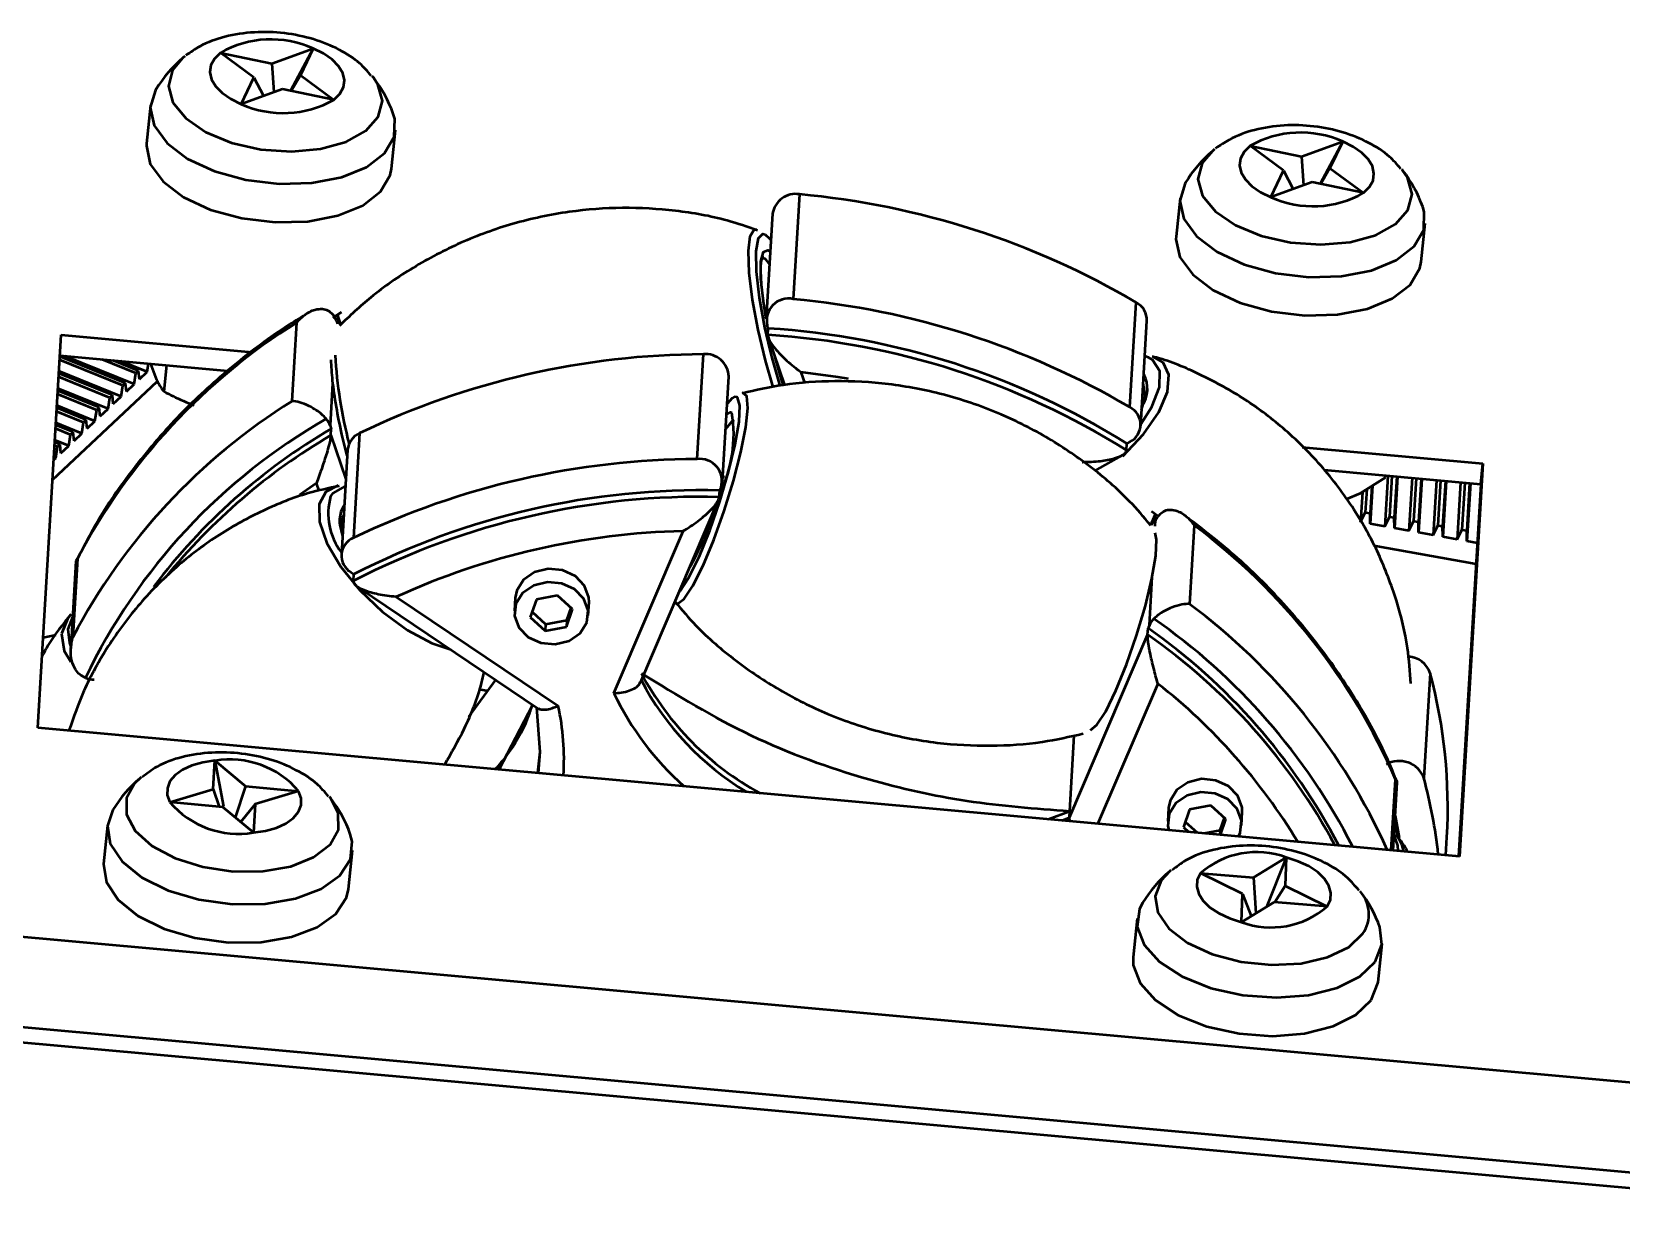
# Model space of a CAD drawing. Header units: millimetres. Extents: x 263 to 2983, y 441 to 2500.
# Drawn here: x 2121.9 to 2186.4, y 1905.6 to 1953.3 of the extents above; entities that cross this region are included whole.
import ezdxf

# ---------------------------------------------------------------- set-up
doc = ezdxf.new("R2010")
doc.units = ezdxf.units.MM
doc.header["$LTSCALE"] = 0.5
doc.layers.add('BOL', color=7, linetype='Continuous', lineweight=50)

msp = doc.modelspace()

# ---------------------------------------------------------------- linework, layer by layer
at = {"layer": 'BOL'}
for p, q in [((2128.082, 1952.315), (2127.991, 1952.241)), ((2130.886, 1951.454), (2129.521, 1952.452)), ((2129.521, 1952.452), (2131.616, 1952.02)), ((2131.616, 1952.02), (2133.288, 1952.629)), ((2133.288, 1952.629), (2132.365, 1950.91)), ((2133.288, 1952.629), (2132.769, 1951.543)), ((2131.616, 1952.02), (2131.689, 1950.85)), ((2130.368, 1950.368), (2130.886, 1951.454)), ((2132.039, 1950.978), (2130.368, 1950.368)), ((2130.886, 1951.454), (2131.276, 1950.699)), ((2134.134, 1950.546), (2132.039, 1950.978)), ((2132.769, 1951.543), (2132.402, 1950.903)), ((2132.769, 1951.543), (2134.134, 1950.546)), ((2135.735, 1951.445), (2135.686, 1951.506)), ((2126.681, 1950.326), (2126.52, 1948.766)), ((2136.468, 1947.743), (2136.628, 1949.304)), ((2169.903, 1948.53), (2169.813, 1948.456)), ((2172.707, 1947.669), (2171.343, 1948.666)), ((2171.343, 1948.666), (2173.437, 1948.234)), ((2173.437, 1948.234), (2175.109, 1948.844)), ((2175.109, 1948.844), (2174.186, 1947.125)), ((2175.109, 1948.844), (2174.59, 1947.758)), ((2173.437, 1948.234), (2173.51, 1947.064)), ((2174.59, 1947.758), (2174.223, 1947.118)), ((2174.59, 1947.758), (2175.955, 1946.76)), ((2172.189, 1946.582), (2172.707, 1947.669)), ((2173.86, 1947.192), (2172.189, 1946.582)), ((2172.707, 1947.669), (2173.098, 1946.914)), ((2175.955, 1946.76), (2173.86, 1947.192)), ((2177.556, 1947.66), (2177.508, 1947.721)), ((2153.037, 1946.702), (2152.783, 1942.444)), ((2168.502, 1946.541), (2168.342, 1944.981)), ((2151.948, 1945.92), (2151.694, 1941.662)), ((2178.289, 1943.958), (2178.45, 1945.518)), ((2151.785, 1944.42), (2151.855, 1944.365)), ((2166.467, 1938.048), (2166.721, 1942.305)), ((2132.439, 1938.298), (2132.63, 1941.491)), ((2134.443, 1941.908), (2134.092, 1941.688)), ((2134.232, 1941.563), (2134.277, 1941.433)), ((2134.293, 1941.7), (2134.277, 1941.433)), ((2134.413, 1941.411), (2134.289, 1941.775)), ((2134.397, 1941.396), (2134.293, 1941.7)), ((2151.702, 1941.8), (2151.669, 1941.793)), ((2151.777, 1941.253), (2151.732, 1941.382)), ((2166.902, 1937.298), (2167.156, 1941.556)), ((2122.1, 1925.026), (2123.052, 1940.993)), ((2123.052, 1940.993), (2130.807, 1940.291)), ((2151.761, 1940.987), (2151.777, 1941.253)), ((2151.784, 1940.856), (2152.434, 1938.953)), ((2125.666, 1939.034), (2123, 1940.117)), ((2123.002, 1940.147), (2129.828, 1939.53)), ((2126.021, 1938.985), (2123.209, 1940.129)), ((2126.091, 1939.433), (2124.717, 1939.992)), ((2148.886, 1935.943), (2149.14, 1940.201)), ((2151.93, 1940.057), (2151.846, 1940.386)), ((2152.264, 1938.915), (2151.93, 1940.057)), ((2167.218, 1940.065), (2167.07, 1940.12)), ((2125.135, 1938.534), (2122.958, 1939.419)), ((2125.49, 1938.486), (2122.964, 1939.513)), ((2125.56, 1938.934), (2122.992, 1939.978)), ((2126.198, 1939.533), (2125.17, 1939.951)), ((2126.553, 1939.485), (2125.474, 1939.924)), ((2126.021, 1938.985), (2126.091, 1939.433)), ((2126.198, 1939.533), (2126.091, 1939.433)), ((2126.235, 1939.186), (2126.198, 1939.533)), ((2126.235, 1939.186), (2126.553, 1939.485)), ((2126.553, 1939.485), (2126.605, 1939.821)), ((2126.679, 1939.815), (2126.927, 1939.157)), ((2127.333, 1939.755), (2127.223, 1938.685)), ((2152.122, 1939.845), (2152.129, 1939.846)), ((2153.097, 1939.481), (2153.256, 1939.014)), ((2122.701, 1935.098), (2126.957, 1939.101)), ((2124.603, 1938.034), (2122.917, 1938.72)), ((2124.958, 1937.986), (2122.922, 1938.814)), ((2125.028, 1938.434), (2122.95, 1939.279)), ((2125.49, 1938.486), (2125.56, 1938.934)), ((2125.666, 1939.034), (2125.56, 1938.934)), ((2125.704, 1938.687), (2125.666, 1939.034)), ((2125.704, 1938.687), (2126.021, 1938.985)), ((2134.081, 1939.03), (2133.979, 1937.306)), ((2149.913, 1935.037), (2150.167, 1939.294)), ((2124.427, 1937.486), (2122.881, 1938.115)), ((2124.497, 1937.934), (2122.908, 1938.58)), ((2124.958, 1937.986), (2125.028, 1938.434)), ((2125.135, 1938.534), (2125.028, 1938.434)), ((2125.172, 1938.187), (2125.135, 1938.534)), ((2125.172, 1938.187), (2125.49, 1938.486)), ((2150.498, 1938.463), (2150.404, 1938.468)), ((2123.896, 1936.986), (2122.839, 1937.416)), ((2123.965, 1937.434), (2122.867, 1937.881)), ((2124.072, 1937.534), (2122.875, 1938.021)), ((2123.896, 1936.986), (2123.965, 1937.434)), ((2124.072, 1937.534), (2123.965, 1937.434)), ((2124.109, 1937.187), (2124.072, 1937.534)), ((2124.109, 1937.187), (2124.427, 1937.486)), ((2124.427, 1937.486), (2124.497, 1937.934)), ((2124.603, 1938.034), (2124.497, 1937.934)), ((2124.641, 1937.687), (2124.603, 1938.034)), ((2124.641, 1937.687), (2124.958, 1937.986)), ((2150.209, 1937.834), (2150.074, 1937.738)), ((2123.434, 1936.935), (2122.825, 1937.182)), ((2123.54, 1937.035), (2122.833, 1937.322)), ((2123.364, 1936.487), (2123.434, 1936.935)), ((2123.54, 1937.035), (2123.434, 1936.935)), ((2123.578, 1936.688), (2123.54, 1937.035)), ((2123.578, 1936.688), (2123.896, 1936.986)), ((2133.979, 1937.306), (2134.023, 1937.176)), ((2134.007, 1936.91), (2134.023, 1937.176)), ((2134.007, 1936.91), (2134.618, 1935.122)), ((2135.177, 1936.999), (2134.923, 1932.741)), ((2122.903, 1936.435), (2122.783, 1936.483)), ((2123.009, 1936.535), (2122.792, 1936.623)), ((2123.364, 1936.487), (2122.797, 1936.717)), ((2122.833, 1935.987), (2122.903, 1936.435)), ((2123.009, 1936.535), (2122.903, 1936.435)), ((2123.046, 1936.188), (2123.009, 1936.535)), ((2123.046, 1936.188), (2123.364, 1936.487)), ((2134.69, 1936.322), (2134.436, 1932.064)), ((2166.319, 1936.309), (2166.335, 1936.575)), ((2166.466, 1936.649), (2166.335, 1936.575)), ((2173.461, 1936.43), (2180.805, 1935.765)), ((2122.749, 1935.908), (2122.833, 1935.987)), ((2122.833, 1935.987), (2122.756, 1936.018)), ((2165.034, 1935.469), (2166.117, 1936.074)), ((2174.355, 1935.5), (2180.719, 1934.924)), ((2180.805, 1935.765), (2179.853, 1919.799)), ((2180.719, 1934.924), (2180.805, 1935.765)), ((2133.424, 1934.964), (2132.75, 1934.497)), ((2133.529, 1934.655), (2133.424, 1934.964)), ((2149.994, 1935.213), (2149.925, 1935.235)), ((2149.994, 1935.213), (2149.925, 1935.235)), ((2175.835, 1934.558), (2176.846, 1935.201)), ((2176.287, 1934.846), (2176.221, 1933.741)), ((2176.319, 1934.866), (2176.226, 1933.309)), ((2176.936, 1935.266), (2176.813, 1933.204)), ((2176.853, 1935.273), (2176.846, 1935.201)), ((2177.105, 1935.251), (2177.007, 1933.6)), ((2177.302, 1935.233), (2177.203, 1933.565)), ((2177.333, 1935.23), (2177.208, 1933.133)), ((2177.923, 1935.177), (2177.795, 1933.028)), ((2178.092, 1935.161), (2177.988, 1933.424)), ((2178.289, 1935.143), (2178.185, 1933.389)), ((2178.32, 1935.141), (2178.19, 1932.957)), ((2178.91, 1935.087), (2178.777, 1932.852)), ((2179.079, 1935.072), (2178.97, 1933.249)), ((2179.276, 1935.054), (2179.166, 1933.213)), ((2179.307, 1935.051), (2179.171, 1932.782)), ((2179.897, 1934.998), (2179.758, 1932.676)), ((2180.719, 1934.924), (2179.817, 1919.803)), ((2180.065, 1934.983), (2179.952, 1933.073)), ((2180.263, 1934.965), (2180.148, 1933.038)), ((2180.294, 1934.962), (2180.153, 1932.606)), ((2146.581, 1926.871), (2149.755, 1934.287)), ((2149.786, 1934.402), (2149.802, 1934.668)), ((2149.802, 1934.668), (2149.856, 1934.794)), ((2175.245, 1934.318), (2175.835, 1934.558)), ((2175.905, 1934.602), (2175.832, 1933.38)), ((2176.081, 1934.714), (2176.025, 1933.776)), ((2167.481, 1933.664), (2167.306, 1933.253)), ((2167.47, 1933.596), (2167.323, 1933.253)), ((2167.584, 1933.633), (2167.343, 1933.819)), ((2167.47, 1933.596), (2167.454, 1933.33)), ((2175.832, 1933.38), (2176.025, 1933.776)), ((2176.025, 1933.776), (2176.221, 1933.741)), ((2176.226, 1933.309), (2176.221, 1933.741)), ((2176.813, 1933.204), (2177.007, 1933.6)), ((2177.007, 1933.6), (2177.203, 1933.565)), ((2177.208, 1933.133), (2177.203, 1933.565)), ((2145.503, 1926.435), (2148.32, 1933.018)), ((2149.342, 1933.322), (2149.382, 1933.309)), ((2149.342, 1933.322), (2149.382, 1933.309)), ((2167.508, 1933.456), (2167.454, 1933.33)), ((2167.494, 1933.218), (2167.508, 1933.456)), ((2169.076, 1933.246), (2168.886, 1930.053)), ((2176.813, 1933.204), (2176.226, 1933.309)), ((2177.795, 1933.028), (2177.208, 1933.133)), ((2177.795, 1933.028), (2177.988, 1933.424)), ((2177.988, 1933.424), (2178.185, 1933.389)), ((2178.19, 1932.957), (2178.185, 1933.389)), ((2178.777, 1932.852), (2178.19, 1932.957)), ((2178.777, 1932.852), (2178.97, 1933.249)), ((2178.97, 1933.249), (2179.166, 1933.213)), ((2179.171, 1932.782), (2179.166, 1933.213)), ((2179.758, 1932.676), (2179.952, 1933.073)), ((2179.952, 1933.073), (2180.148, 1933.038)), ((2180.153, 1932.606), (2180.148, 1933.038)), ((2180.525, 1931.677), (2176.375, 1932.42)), ((2179.758, 1932.676), (2179.171, 1932.782)), ((2180.576, 1932.53), (2180.153, 1932.606)), ((2123.655, 1931.799), (2123.443, 1928.242)), ((2123.724, 1931.907), (2123.533, 1928.714)), ((2134.822, 1931.346), (2134.947, 1931.262)), ((2134.931, 1930.996), (2134.947, 1931.262)), ((2167.254, 1929.198), (2167.371, 1931.148)), ((2135.114, 1930.738), (2142.446, 1925.799)), ((2136.665, 1930.345), (2143.241, 1925.916)), ((2141.5, 1930.304), (2141.468, 1929.771)), ((2143.216, 1930.396), (2142.356, 1930.235)), ((2143.825, 1929.843), (2143.216, 1930.396)), ((2142.356, 1930.235), (2142.105, 1929.521)), ((2142.18, 1929.734), (2142.73, 1929.234)), ((2143.574, 1929.129), (2143.825, 1929.843)), ((2143.59, 1929.395), (2143.766, 1929.896)), ((2144.463, 1929.593), (2144.494, 1930.125)), ((2142.105, 1929.521), (2142.715, 1928.968)), ((2142.73, 1929.234), (2142.715, 1928.968)), ((2142.715, 1928.968), (2143.574, 1929.129)), ((2142.73, 1929.234), (2143.59, 1929.395)), ((2143.59, 1929.395), (2143.574, 1929.129)), ((2167.185, 1928.807), (2167.201, 1929.073)), ((2167.254, 1929.198), (2167.201, 1929.073)), ((2122.319, 1928.696), (2122.844, 1928.808)), ((2164.005, 1921.376), (2167.185, 1928.807)), ((2178.658, 1927.245), (2178.405, 1922.987)), ((2139.612, 1925.472), (2140.709, 1926.97)), ((2140.401, 1926.513), (2140.037, 1926.584)), ((2167.599, 1926.817), (2165.165, 1921.129)), ((2140.845, 1923.33), (2142.212, 1925.957)), ((2179.853, 1919.799), (2122.1, 1925.026)), ((2164.021, 1921.642), (2164.204, 1924.717)), ((2142.418, 1923.188), (2142.51, 1924.041)), ((2129.233, 1922.536), (2129.3, 1923.689)), ((2129.3, 1923.689), (2129.649, 1921.82)), ((2129.3, 1923.689), (2130.541, 1922.65)), ((2126.304, 1923.018), (2126.246, 1922.97)), ((2130.541, 1922.65), (2130.128, 1921.383)), ((2130.541, 1922.65), (2132.697, 1922.455)), ((2177.08, 1920.05), (2177.252, 1922.925)), ((2177.157, 1920.043), (2177.321, 1922.795)), ((2127.467, 1922), (2129.233, 1922.536)), ((2129.624, 1921.805), (2127.467, 1922)), ((2129.233, 1922.536), (2129.472, 1921.819)), ((2130.932, 1921.919), (2130.35, 1921.197)), ((2130.932, 1921.919), (2130.864, 1920.766)), ((2132.697, 1922.455), (2130.932, 1921.919)), ((2130.864, 1920.766), (2129.624, 1921.805)), ((2163.14, 1921.312), (2164.021, 1921.642)), ((2163.716, 1921.26), (2164.005, 1921.376)), ((2164.005, 1921.376), (2164.021, 1921.642)), ((2164.027, 1921.232), (2164.005, 1921.376)), ((2168.034, 1921.768), (2168.002, 1921.236)), ((2168.89, 1921.7), (2168.639, 1920.986)), ((2169.75, 1921.861), (2168.89, 1921.7)), ((2170.359, 1921.308), (2169.75, 1921.861)), ((2170.124, 1920.86), (2170.3, 1921.361)), ((2170.138, 1920.679), (2170.359, 1921.308)), ((2170.996, 1921.057), (2171.028, 1921.59)), ((2177.24, 1921.447), (2177.397, 1920.55)), ((2124.935, 1921.055), (2124.775, 1919.495)), ((2168.639, 1920.986), (2168.849, 1920.795)), ((2168.714, 1921.199), (2169.192, 1920.764)), ((2169.477, 1920.738), (2170.124, 1920.86)), ((2170.124, 1920.86), (2170.114, 1920.681)), ((2177.224, 1921.181), (2177.332, 1920.59)), ((2134.723, 1918.472), (2134.883, 1920.033)), ((2179.294, 1919.85), (2179.337, 1920.576)), ((2171.489, 1918.94), (2172.816, 1919.756)), ((2172.816, 1919.756), (2172.008, 1917.753)), ((2172.816, 1919.756), (2172.775, 1918.601)), ((2168.13, 1919.237), (2168.067, 1919.185)), ((2171.032, 1918.283), (2169.331, 1919.121)), ((2169.331, 1919.121), (2171.489, 1918.94)), ((2171.489, 1918.94), (2171.576, 1917.488)), ((2170.991, 1917.128), (2171.032, 1918.283)), ((2171.032, 1918.283), (2171.389, 1917.373)), ((2172.775, 1918.601), (2172.354, 1917.941)), ((2172.775, 1918.601), (2174.476, 1917.764)), ((2195.277, 1909.842), (2105.661, 1917.953)), ((2172.318, 1917.944), (2170.991, 1917.128)), ((2174.476, 1917.764), (2172.318, 1917.944)), ((2166.757, 1917.27), (2166.596, 1915.71)), ((2176.544, 1914.687), (2176.704, 1916.247)), ((2195.038, 1906.201), (2105.421, 1914.312)), ((2105.407, 1913.696), (2195.024, 1905.584))]:
    msp.add_line(p, q, dxfattribs=at)
at = {"layer": 'BOL', "flags": 128}
for points in [[(2129.521, 1952.452), (2129.281, 1952.213), (2129.138, 1951.946), (2129.099, 1951.663), (2129.165, 1951.373), (2129.333, 1951.088), (2129.596, 1950.819), (2129.946, 1950.575), (2130.368, 1950.368)], [(2134.134, 1950.546), (2134.374, 1950.785), (2134.517, 1951.051), (2134.556, 1951.334), (2134.491, 1951.624), (2134.323, 1951.909), (2134.059, 1952.179), (2133.709, 1952.422), (2133.288, 1952.629)], [(2127.991, 1952.241), (2127.576, 1951.746), (2127.408, 1951.1), (2127.592, 1950.43), (2128.114, 1949.789), (2128.931, 1949.23), (2129.977, 1948.798), (2131.166, 1948.528), (2132.404, 1948.442), (2133.589, 1948.546), (2134.625, 1948.833), (2135.429, 1949.279), (2135.935, 1949.848), (2136.103, 1950.494), (2135.919, 1951.165), (2135.735, 1951.445)], [(2126.903, 1950.967), (2126.883, 1950.933), (2126.674, 1950.229), (2126.835, 1949.494), (2127.353, 1948.783), (2128.19, 1948.148), (2129.284, 1947.637), (2130.554, 1947.288), (2131.905, 1947.126), (2133.238, 1947.163), (2134.453, 1947.398), (2135.461, 1947.811), (2136.187, 1948.373), (2136.576, 1949.042), (2136.601, 1949.768), (2136.541, 1949.976)], [(2126.52, 1948.766), (2126.514, 1948.668), (2126.674, 1947.933), (2127.192, 1947.222), (2128.029, 1946.588), (2129.123, 1946.077), (2130.393, 1945.728), (2131.745, 1945.566), (2133.078, 1945.603), (2134.293, 1945.837), (2135.301, 1946.251), (2136.027, 1946.813), (2136.416, 1947.482), (2136.468, 1947.743)], [(2169.813, 1948.456), (2169.397, 1947.961), (2169.229, 1947.315), (2169.414, 1946.645), (2169.935, 1946.004), (2170.752, 1945.445), (2171.798, 1945.013), (2172.987, 1944.743), (2174.225, 1944.657), (2175.41, 1944.761), (2176.446, 1945.048), (2177.25, 1945.494), (2177.757, 1946.063), (2177.924, 1946.709), (2177.74, 1947.379), (2177.556, 1947.66)], [(2171.343, 1948.666), (2171.102, 1948.427), (2170.959, 1948.161), (2170.92, 1947.877), (2170.986, 1947.588), (2171.154, 1947.303), (2171.418, 1947.033), (2171.767, 1946.79), (2172.189, 1946.582)], [(2175.955, 1946.76), (2176.196, 1946.999), (2176.338, 1947.266), (2176.378, 1947.549), (2176.312, 1947.839), (2176.144, 1948.124), (2175.88, 1948.393), (2175.531, 1948.637), (2175.109, 1948.844)], [(2168.725, 1947.182), (2168.704, 1947.148), (2168.495, 1946.443), (2168.656, 1945.709), (2169.174, 1944.997), (2170.011, 1944.363), (2171.105, 1943.852), (2172.375, 1943.503), (2173.726, 1943.341), (2175.059, 1943.378), (2176.275, 1943.612), (2177.283, 1944.026), (2178.008, 1944.588), (2178.398, 1945.257), (2178.422, 1945.983), (2178.362, 1946.191)], [(2151.971, 1938.865), (2151.658, 1939.95), (2151.364, 1941.195), (2151.14, 1942.417), (2151.005, 1943.516), (2150.97, 1944.402), (2151.037, 1945.004), (2151.201, 1945.273), (2151.314, 1945.276)], [(2151.846, 1940.386), (2151.64, 1941.29), (2151.425, 1942.493), (2151.303, 1943.559), (2151.285, 1944.393), (2151.372, 1944.921), (2151.558, 1945.097), (2151.649, 1945.068)], [(2151.649, 1945.068), (2151.825, 1944.904), (2151.882, 1944.827)], [(2168.342, 1944.981), (2168.335, 1944.883), (2168.495, 1944.148), (2169.013, 1943.437), (2169.85, 1942.803), (2170.944, 1942.292), (2172.214, 1941.942), (2173.566, 1941.78), (2174.899, 1941.818), (2176.114, 1942.052), (2177.122, 1942.465), (2177.848, 1943.027), (2178.237, 1943.696), (2178.289, 1943.958)], [(2151.693, 1941.634), (2151.575, 1942.348), (2151.478, 1943.271), (2151.479, 1943.966), (2151.576, 1944.366), (2151.762, 1944.432), (2151.785, 1944.42)], [(2151.487, 1944.147), (2151.641, 1944.087), (2151.824, 1943.855)], [(2151.775, 1941.218), (2151.76, 1941.289), (2151.754, 1941.32)], [(2152.382, 1938.979), (2152.315, 1939.179), (2152.036, 1940.119)], [(2166.175, 1936.064), (2167.013, 1936.956), (2167.635, 1937.851), (2167.99, 1938.679), (2168.049, 1939.371), (2167.808, 1939.871), (2167.387, 1940.113)], [(2166.906, 1937.368), (2167.355, 1938.06), (2167.672, 1938.866), (2167.68, 1939.522), (2167.38, 1939.971), (2167.218, 1940.065)], [(2155.029, 1939.2), (2154.612, 1939.271), (2153.097, 1939.481)], [(2166.941, 1937.95), (2167.094, 1938.504), (2167.004, 1939.008)], [(2147.981, 1930.104), (2148.09, 1930.061), (2148.359, 1930.265), (2148.714, 1930.799), (2149.125, 1931.622), (2149.56, 1932.665), (2149.983, 1933.844), (2150.36, 1935.065), (2150.661, 1936.227), (2150.86, 1937.237), (2150.942, 1938.014), (2150.901, 1938.493), (2150.739, 1938.637), (2150.724, 1938.634)], [(2148.144, 1930.523), (2148.197, 1930.585), (2148.553, 1931.135), (2148.964, 1931.978), (2149.395, 1933.039), (2149.806, 1934.222), (2150.162, 1935.424), (2150.431, 1936.537), (2150.588, 1937.462), (2150.62, 1938.117), (2150.524, 1938.444), (2150.498, 1938.463)], [(2150.404, 1938.468), (2150.309, 1938.414), (2150.101, 1938.187)], [(2150.396, 1937.527), (2150.29, 1937.471), (2150.04, 1937.156)], [(2150.298, 1937.828), (2150.235, 1937.841), (2150.209, 1937.834)], [(2134.303, 1934.868), (2133.805, 1934.618), (2133.534, 1934.11), (2133.549, 1933.392), (2133.849, 1932.522), (2134.409, 1931.57), (2135.184, 1930.614), (2136.111, 1929.731), (2137.116, 1928.992), (2138.116, 1928.458), (2138.877, 1928.204)], [(2134.602, 1934.844), (2134.586, 1934.841), (2134.086, 1934.556), (2133.997, 1934.432)], [(2164.857, 1924.931), (2165.126, 1925.14), (2165.481, 1925.691), (2165.893, 1926.534), (2166.323, 1927.594), (2166.735, 1928.778), (2167.091, 1929.98), (2167.359, 1931.092), (2167.516, 1932.017), (2167.548, 1932.673), (2167.489, 1932.95)], [(2144.403, 1929.298), (2144.456, 1929.791), (2144.282, 1930.267), (2143.908, 1930.653), (2143.39, 1930.893), (2142.808, 1930.947), (2142.249, 1930.81), (2141.799, 1930.5), (2141.527, 1930.066), (2141.474, 1929.574), (2141.648, 1929.098), (2142.023, 1928.711), (2142.54, 1928.472), (2143.123, 1928.417), (2143.682, 1928.555), (2144.131, 1928.864), (2144.403, 1929.298)], [(2144.494, 1930.125), (2144.488, 1930.323), (2144.314, 1930.799), (2143.94, 1931.186), (2143.422, 1931.425), (2142.839, 1931.48), (2142.281, 1931.342), (2141.831, 1931.032), (2141.559, 1930.598), (2141.5, 1930.304)], [(2123.436, 1929.625), (2123.341, 1929.501), (2123.074, 1928.84)], [(2123.522, 1929.567), (2123.331, 1929.036), (2123.389, 1928.481)], [(2123.074, 1928.84), (2123.171, 1928.157), (2123.448, 1927.7)], [(2123.389, 1928.481), (2123.435, 1928.36), (2123.448, 1928.332)], [(2142.439, 1923.186), (2142.506, 1924.051), (2142.381, 1925.843)], [(2129.3, 1923.689), (2128.805, 1923.616), (2128.359, 1923.49), (2127.979, 1923.316), (2127.68, 1923.1), (2127.474, 1922.85), (2127.367, 1922.576), (2127.365, 1922.289), (2127.467, 1922)], [(2126.246, 1922.97), (2126.047, 1922.776), (2125.704, 1922.163), (2125.71, 1921.498), (2126.064, 1920.836), (2126.738, 1920.229), (2127.678, 1919.728), (2128.806, 1919.372), (2130.032, 1919.191), (2131.256, 1919.199)], [(2171.028, 1921.59), (2171.022, 1921.787), (2170.848, 1922.263), (2170.474, 1922.65), (2169.956, 1922.889), (2169.373, 1922.944), (2168.815, 1922.806), (2168.365, 1922.497), (2168.093, 1922.063), (2168.034, 1921.768)], [(2130.864, 1920.766), (2131.359, 1920.839), (2131.805, 1920.965), (2132.185, 1921.139), (2132.484, 1921.355), (2132.691, 1921.605), (2132.798, 1921.879), (2132.8, 1922.166), (2132.697, 1922.455)], [(2131.256, 1919.199), (2132.379, 1919.395), (2133.31, 1919.764), (2133.974, 1920.276), (2134.317, 1920.889), (2134.311, 1921.554), (2133.99, 1922.174)], [(2133.99, 1922.174), (2133.956, 1922.216), (2133.948, 1922.226)], [(2170.871, 1920.612), (2170.937, 1920.763), (2170.99, 1921.255), (2170.816, 1921.731), (2170.442, 1922.118), (2169.924, 1922.357), (2169.341, 1922.412), (2168.783, 1922.274), (2168.333, 1921.965), (2168.061, 1921.531), (2168.008, 1921.038), (2168.043, 1920.868)], [(2125.158, 1921.696), (2124.934, 1921.045), (2125.05, 1920.311), (2125.527, 1919.594), (2126.328, 1918.948), (2127.395, 1918.42), (2128.649, 1918.049), (2129.996, 1917.864), (2131.336, 1917.877)], [(2131.336, 1917.877), (2132.571, 1918.088), (2133.608, 1918.481), (2134.371, 1919.027), (2134.803, 1919.686), (2134.872, 1920.408), (2134.795, 1920.705)], [(2177.363, 1920.025), (2177.345, 1920.235), (2177.193, 1920.663)], [(2177.59, 1920.004), (2177.514, 1920.29), (2177.302, 1920.681)], [(2124.775, 1919.495), (2124.774, 1919.485), (2124.89, 1918.751), (2125.366, 1918.034), (2126.168, 1917.388), (2127.235, 1916.859), (2128.488, 1916.489), (2129.835, 1916.303), (2131.176, 1916.317)], [(2174.476, 1917.764), (2174.605, 1918.033), (2174.629, 1918.318), (2174.549, 1918.608), (2174.368, 1918.891), (2174.091, 1919.158), (2173.731, 1919.396), (2173.3, 1919.598), (2172.816, 1919.756)], [(2168.067, 1919.185), (2167.734, 1918.822), (2167.49, 1918.188), (2167.598, 1917.519), (2168.05, 1916.867), (2168.807, 1916.286), (2169.81, 1915.823), (2170.976, 1915.515), (2172.211, 1915.388), (2173.416, 1915.451), (2174.493, 1915.7), (2175.353, 1916.114), (2175.929, 1916.66), (2175.929, 1916.66)], [(2169.331, 1919.121), (2169.202, 1918.852), (2169.178, 1918.566), (2169.258, 1918.277), (2169.439, 1917.993), (2169.716, 1917.727), (2170.076, 1917.488), (2170.507, 1917.286), (2170.991, 1917.128)], [(2131.176, 1916.317), (2132.41, 1916.528), (2133.448, 1916.921), (2134.211, 1917.467), (2134.643, 1918.126), (2134.723, 1918.472)], [(2166.979, 1917.911), (2166.853, 1917.659), (2166.761, 1916.939), (2167.038, 1916.206), (2167.663, 1915.514), (2168.589, 1914.914), (2169.749, 1914.451), (2171.055, 1914.159), (2172.412, 1914.06), (2173.718, 1914.161), (2174.876, 1914.454), (2175.802, 1914.919), (2176.425, 1915.52)], [(2176.425, 1915.52), (2176.7, 1916.213), (2176.617, 1916.92)], [(2166.596, 1915.71), (2166.601, 1915.379), (2166.877, 1914.646), (2167.502, 1913.953), (2168.429, 1913.354), (2169.588, 1912.89), (2170.895, 1912.598), (2172.251, 1912.499), (2173.557, 1912.6), (2174.716, 1912.894), (2175.641, 1913.359), (2176.265, 1913.96)], [(2176.265, 1913.96), (2176.54, 1914.653), (2176.544, 1914.687)]]:
    msp.add_lwpolyline(points, dxfattribs=at)
at = {"layer": 'BOL'}
for centre, radius, start, end in [((2131.58, 1948.825), 4.17, 65.82936, 119.57927), ((2131.484, 1948.158), 5.373, 130.54445, 148.48304), ((2131.484, 1948.158), 5.373, 19.77755, 37.71613), ((2132.075, 1954.172), 4.17, 245.82936, 299.57927), ((2173.401, 1945.04), 4.17, 65.8281, 119.58052), ((2173.305, 1944.373), 5.373, 130.54445, 148.48304), ((2173.305, 1944.373), 5.373, 19.77755, 37.71613), ((2152.883, 1945.767), 0.948, 80.61523, 170.70793), ((2150.059, 1913.939), 32.898, 59.57119, 84.80606), ((2173.897, 1950.387), 4.17, 245.82955, 299.57908), ((2152.596, 1941.579), 0.886, 77.77655, 192.80312), ((2149.805, 1909.682), 32.898, 59.57101, 84.80624), ((2166.339, 1941.583), 0.817, 358.12358, 62.1561), ((2145.825, 1920.299), 24.964, 121.90859, 152.28941), ((2133.456, 1941.294), 0.822, 19.16486, 41.22362), ((2149.801, 1909.891), 31.158, 57.98398, 86.39298), ((2149.817, 1910.157), 31.157, 57.98385, 86.39311), ((2153.415, 1941.339), 19.271, 183.47732, 194.35553), ((2149.262, 1907.623), 32.578, 90.21539, 115.61637), ((2149.236, 1939.274), 0.932, 1.2724, 95.91693), ((2165.947, 1938.806), 1.228, 324.73757, 28.43869), ((2145.634, 1917.106), 24.963, 121.90761, 152.29025), ((2166.114, 1937.348), 0.783, 296.71787, 63.2086), ((2145.794, 1916.646), 24.114, 119.77071, 154.42734), ((2133.202, 1937.036), 0.822, 19.16481, 41.2144), ((2144.982, 1936.948), 5.388, 333.24145, 9.39799), ((2146.504, 1915.896), 24.67, 120.3936, 142.96713), ((2146.702, 1915.368), 25.004, 120.51063, 140.92084), ((2135.504, 1936.249), 0.818, 113.58072, 174.88941), ((2149.008, 1903.365), 32.578, 90.21537, 115.61639), ((2148.997, 1935.053), 0.897, 343.22299, 97.11098), ((2136.516, 1933.735), 2.613, 164.53424, 217.44354), ((2149.042, 1903.557), 30.854, 88.61751, 117.21439), ((2149.057, 1903.822), 30.855, 88.61744, 117.21393), ((2135.519, 1933.435), 1.16, 146.09051, 207.08025), ((2135.536, 1933.176), 1.118, 154.00304, 199.17416), ((2136.683, 1938.008), 13.547, 331.18047, 342.48297), ((2168.25, 1933.134), 0.808, 134.25484, 156.54189), ((2149.016, 1903.235), 29.791, 91.3394, 114.49258), ((2153.904, 1912.83), 25.437, 23.38203, 53.38198), ((2135.223, 1932.018), 0.783, 112.55146, 239.11541), ((2153.672, 1909.594), 25.496, 24.24788, 53.36453), ((2152.963, 1908.769), 24.798, 27.56163, 54.96016), ((2167.996, 1928.876), 0.809, 134.2542, 156.53579), ((2153.032, 1908.74), 25.229, 26.99648, 55.19544), ((2153.132, 1908.658), 24.565, 28.17693, 55.10482), ((2177.72, 1926.926), 0.991, 18.76561, 86.84309), ((2157.105, 1932.798), 11.867, 207.94343, 241.48046), ((2158.368, 1921.811), 21.006, 356.63065, 14.99256), ((2124.438, 1928.151), 1.166, 250.13408, 267.58865), ((2156.248, 1931.55), 11.901, 205.45787, 228.39987), ((2156.884, 1932.351), 11.601, 207.629, 238.86591), ((2152.893, 1908.085), 23.815, 31.12108, 51.86499), ((2133.598, 1923.768), 9.88, 356.08796, 12.56001), ((2129.902, 1920.05), 3.688, 40.70823, 99.37844), ((2177.41, 1922.611), 1.064, 20.71351, 120.64559), ((2129.739, 1918.887), 5.373, 130.54445, 148.48304), ((2157.985, 1917.532), 21.136, 6.37234, 14.95877), ((2130.263, 1924.405), 3.688, 220.70823, 279.37844), ((2129.739, 1918.887), 5.373, 19.77755, 37.71613), ((2171.611, 1916.488), 3.483, 69.76917, 130.89131), ((2171.56, 1915.102), 5.373, 130.54445, 148.48304), ((2171.56, 1915.102), 5.373, 19.77755, 37.71613), ((2174.762, 1917.449), 1.409, 325.95216, 41.86841), ((2172.196, 1920.397), 3.483, 249.76981, 310.89179)]:
    msp.add_arc(centre, radius, start, end, dxfattribs=at)
for points, knots in [([(2135.649, 1951.521), (2135.501, 1951.692), (2135.141, 1952.11), (2134.347, 1952.61), (2133.311, 1953.035), (2132.122, 1953.279), (2130.883, 1953.32), (2129.709, 1953.14), (2128.781, 1952.803), (2128.305, 1952.474), (2128.124, 1952.349)], [0, 0, 0, 0, 0.086868, 0.212437, 0.35008, 0.490774, 0.632142, 0.777376, 0.915115, 1, 1, 1, 1]), ([(2177.47, 1947.736), (2177.322, 1947.907), (2176.962, 1948.325), (2176.168, 1948.825), (2175.132, 1949.25), (2173.943, 1949.493), (2172.704, 1949.535), (2171.531, 1949.354), (2170.602, 1949.018), (2170.126, 1948.689), (2169.945, 1948.564)], [0, 0, 0, 0, 0.086855, 0.212426, 0.350072, 0.490767, 0.632137, 0.777368, 0.915108, 1, 1, 1, 1]), ([(2151.344, 1945.232), (2150.934, 1945.375), (2149.853, 1945.751), (2148.005, 1946.067), (2145.852, 1946.196), (2143.628, 1946.029), (2141.415, 1945.557), (2139.283, 1944.784), (2137.351, 1943.767), (2135.695, 1942.631), (2134.773, 1941.754), (2134.357, 1941.36)], [0, 0, 0, 0, 0.071094, 0.18757, 0.304941, 0.422841, 0.550298, 0.67321, 0.791734, 0.906177, 1, 1, 1, 1]), ([(2151.669, 1941.793), (2151.619, 1942.104), (2151.515, 1942.738), (2151.47, 1943.517), (2151.467, 1944.01), (2151.581, 1944.194), (2151.541, 1944.177), (2151.536, 1944.175)], [0, 0, 0, 0, 0.2535, 0.517032, 0.776006, 0.971754, 1, 1, 1, 1]), ([(2132.63, 1941.491), (2132.631, 1941.492), (2132.729, 1941.612), (2132.95, 1941.831), (2133.314, 1942.023), (2133.642, 1942.061), (2133.896, 1941.998), (2134.015, 1941.889), (2134.074, 1941.835)], [0, 0, 0, 0, 0.0033454, 0.257306, 0.5259784, 0.7216598, 0.860503, 1, 1, 1, 1]), ([(2133.061, 1941.867), (2132.814, 1941.715), (2131.754, 1941.066), (2130.019, 1939.763), (2127.958, 1937.894), (2126.157, 1935.838), (2124.712, 1933.816), (2123.996, 1932.435), (2123.687, 1931.837)], [0, 0, 0, 0, 0.060066, 0.257637, 0.455199, 0.6526, 0.849806, 1, 1, 1, 1]), ([(2134.257, 1941.792), (2134.268, 1941.794), (2134.292, 1941.8), (2134.292, 1941.736), (2134.293, 1941.7)], [0, 0, 0, 0, 0.443556, 1, 1, 1, 1]), ([(2151.761, 1940.987), (2151.766, 1940.939), (2151.777, 1940.843), (2151.895, 1940.627), (2152.138, 1940.313), (2152.557, 1939.902), (2152.906, 1939.62), (2153.095, 1939.482), (2153.097, 1939.481)], [0, 0, 0, 0, 0.107653, 0.214454, 0.382793, 0.663946, 0.997042, 1, 1, 1, 1]), ([(2177.878, 1926.82), (2177.843, 1927.301), (2177.763, 1928.433), (2177.321, 1930.217), (2176.598, 1932.116), (2175.574, 1933.972), (2174.275, 1935.698), (2172.736, 1937.217), (2171.07, 1938.462), (2169.332, 1939.397), (2168.082, 1939.936), (2167.424, 1940.095), (2167.362, 1940.109)], [0, 0, 0, 0, 0.081674, 0.192308, 0.304751, 0.418212, 0.541184, 0.659926, 0.774206, 0.884026, 0.989092, 1, 1, 1, 1]), ([(2134.003, 1939.979), (2134.019, 1939.708), (2134.05, 1939.147), (2134.209, 1938.084), (2134.416, 1937.028), (2134.583, 1936.366), (2134.654, 1936.082)], [0, 0, 0, 0, 0.254345, 0.526472, 0.796884, 1, 1, 1, 1]), ([(2126.927, 1939.157), (2126.942, 1939.13), (2127.039, 1938.943), (2127.138, 1938.804), (2127.223, 1938.685)], [0, 0, 0, 0, 0.146013, 1, 1, 1, 1]), ([(2167.311, 1933.247), (2167.031, 1933.579), (2166.291, 1934.456), (2164.86, 1935.674), (2163.07, 1936.887), (2161.069, 1937.88), (2158.921, 1938.606), (2156.689, 1939.032), (2154.504, 1939.147), (2152.502, 1939.018), (2151.265, 1938.739), (2150.711, 1938.614)], [0, 0, 0, 0, 0.071036, 0.187727, 0.305267, 0.423315, 0.550904, 0.673939, 0.792593, 0.907188, 1, 1, 1, 1]), ([(2127.223, 1938.685), (2127.347, 1938.622), (2127.749, 1938.415), (2128.166, 1938.246), (2128.454, 1938.128)], [0, 0, 0, 0, 0.309631, 1, 1, 1, 1]), ([(2133.82, 1937.577), (2133.761, 1937.639), (2133.644, 1937.763), (2133.396, 1937.949), (2133.082, 1938.132), (2132.738, 1938.262), (2132.529, 1938.295), (2132.441, 1938.297), (2132.439, 1938.298)], [0, 0, 0, 0, 0.1395062, 0.2783326, 0.474039, 0.7426815, 0.9966412, 1, 1, 1, 1]), ([(2134.007, 1936.91), (2134.001, 1936.859), (2133.99, 1936.759), (2133.93, 1936.502), (2133.818, 1936.106), (2133.639, 1935.558), (2133.499, 1935.164), (2133.424, 1934.965), (2133.424, 1934.964)], [0, 0, 0, 0, 0.107635, 0.21441, 0.382767, 0.66394, 0.997018, 1, 1, 1, 1]), ([(2166.319, 1936.309), (2166.306, 1936.267), (2166.281, 1936.183), (2166.112, 1936.06), (2165.781, 1935.93), (2165.226, 1935.83), (2164.768, 1935.811), (2164.52, 1935.811), (2164.518, 1935.811)], [0, 0, 0, 0, 0.107637, 0.21442, 0.382774, 0.663952, 0.997029, 1, 1, 1, 1]), ([(2134.347, 1934.849), (2133.927, 1934.76), (2132.874, 1934.537), (2131.226, 1933.875), (2129.453, 1932.906), (2127.762, 1931.642), (2126.233, 1930.12), (2124.946, 1928.384), (2123.973, 1926.642), (2123.559, 1925.453), (2123.37, 1924.912)], [0, 0, 0, 0, 0.085011, 0.212935, 0.343131, 0.47462, 0.617665, 0.75583, 0.888807, 1, 1, 1, 1]), ([(2148.32, 1933.018), (2148.321, 1933.019), (2148.52, 1933.14), (2148.89, 1933.391), (2149.342, 1933.764), (2149.614, 1934.056), (2149.754, 1934.261), (2149.775, 1934.355), (2149.786, 1934.402)], [0, 0, 0, 0, 0.002986, 0.336062, 0.617239, 0.785587, 0.892382, 1, 1, 1, 1]), ([(2167.47, 1933.596), (2167.475, 1933.632), (2167.484, 1933.697), (2167.511, 1933.689), (2167.523, 1933.685)], [0, 0, 0, 0, 0.549663, 1, 1, 1, 1]), ([(2167.686, 1933.713), (2167.749, 1933.762), (2167.875, 1933.86), (2168.13, 1933.901), (2168.449, 1933.836), (2168.789, 1933.612), (2168.99, 1933.376), (2169.075, 1933.248), (2169.076, 1933.246)], [0, 0, 0, 0, 0.1395317, 0.2783755, 0.4740308, 0.7426795, 0.9966585, 1, 1, 1, 1]), ([(2177.301, 1922.849), (2177.224, 1923.044), (2176.822, 1924.058), (2175.887, 1925.83), (2174.394, 1928.1), (2172.619, 1930.221), (2170.717, 1932.098), (2169.315, 1933.172), (2168.671, 1933.665)], [0, 0, 0, 0, 0.046628, 0.242821, 0.439198, 0.635787, 0.832574, 1, 1, 1, 1]), ([(2123.724, 1931.907), (2123.723, 1931.907), (2123.681, 1931.878), (2123.668, 1931.838), (2123.655, 1931.799)], [0, 0, 0, 0, 0.013147, 1, 1, 1, 1]), ([(2136.665, 1930.345), (2136.663, 1930.345), (2136.416, 1930.365), (2135.962, 1930.425), (2135.421, 1930.572), (2135.108, 1930.73), (2134.954, 1930.867), (2134.939, 1930.953), (2134.931, 1930.996)], [0, 0, 0, 0, 0.002995, 0.336072, 0.617246, 0.785591, 0.892369, 1, 1, 1, 1]), ([(2147.992, 1930.14), (2148.267, 1929.815), (2149.002, 1928.944), (2150.428, 1927.732), (2152.218, 1926.519), (2154.219, 1925.526), (2156.367, 1924.799), (2158.599, 1924.373), (2160.784, 1924.259), (2162.782, 1924.387), (2164.017, 1924.665), (2164.568, 1924.79)], [0, 0, 0, 0, 0.069837, 0.186742, 0.304494, 0.422754, 0.550571, 0.67383, 0.792697, 0.907497, 1, 1, 1, 1]), ([(2168.886, 1930.053), (2168.885, 1930.053), (2168.792, 1930.059), (2168.577, 1930.043), (2168.217, 1929.944), (2167.885, 1929.789), (2167.622, 1929.625), (2167.495, 1929.512), (2167.432, 1929.456)], [0, 0, 0, 0, 0.00335, 0.257302, 0.52595, 0.721647, 0.860483, 1, 1, 1, 1]), ([(2123.457, 1929.631), (2123.121, 1929.227), (2122.679, 1928.698), (2122.351, 1928.072), (2122.273, 1927.923)], [0, 0, 0, 0, 0.761272, 1, 1, 1, 1]), ([(2124.042, 1927.055), (2123.962, 1927.095), (2123.803, 1927.173), (2123.606, 1927.414), (2123.456, 1927.773), (2123.421, 1928.234), (2123.482, 1928.56), (2123.533, 1928.712), (2123.533, 1928.714)], [0, 0, 0, 0, 0.139493, 0.278335, 0.47404, 0.742708, 0.99666, 1, 1, 1, 1]), ([(2167.599, 1926.817), (2167.599, 1926.819), (2167.539, 1927.024), (2167.43, 1927.428), (2167.296, 1927.99), (2167.22, 1928.394), (2167.185, 1928.655), (2167.185, 1928.756), (2167.185, 1928.807)], [0, 0, 0, 0, 0.002977, 0.336066, 0.617239, 0.785601, 0.892373, 1, 1, 1, 1]), ([(2138.634, 1923.53), (2138.909, 1924.01), (2139.514, 1925.065), (2140.025, 1926.35), (2140.2, 1927.138), (2140.234, 1927.29)], [0, 0, 0, 0, 0.402473, 0.884855, 1, 1, 1, 1]), ([(2146.622, 1927.237), (2148.076, 1926.347), (2150.947, 1924.589), (2155.485, 1922.945), (2159.861, 1921.952), (2162.623, 1921.746), (2164.021, 1921.642)], [0, 0, 0, 0, 0.282958, 0.558871, 0.77668, 1, 1, 1, 1]), ([(2145.503, 1926.435), (2145.505, 1926.435), (2145.607, 1926.435), (2145.828, 1926.451), (2146.135, 1926.524), (2146.386, 1926.647), (2146.538, 1926.771), (2146.562, 1926.851), (2146.569, 1926.876)], [0, 0, 0, 0, 0.005387, 0.21301, 0.455828, 0.683485, 0.904394, 1, 1, 1, 1]), ([(2142.164, 1925.899), (2142.108, 1925.73), (2141.878, 1925.027), (2141.381, 1924.157), (2140.841, 1923.525), (2140.687, 1923.344)], [0, 0, 0, 0, 0.185243, 0.767016, 1, 1, 1, 1]), ([(2143.241, 1925.916), (2143.239, 1925.915), (2143.152, 1925.871), (2142.964, 1925.794), (2142.714, 1925.742), (2142.53, 1925.747), (2142.472, 1925.794), (2142.453, 1925.81)], [0, 0, 0, 0, 0.006779, 0.268385, 0.574394, 0.861306, 1, 1, 1, 1]), ([(2133.914, 1922.238), (2133.765, 1922.411), (2133.404, 1922.832), (2132.609, 1923.335), (2131.575, 1923.761), (2130.387, 1924.006), (2129.148, 1924.05), (2127.976, 1923.868), (2127.016, 1923.536), (2126.539, 1923.17), (2126.346, 1923.021)], [0, 0, 0, 0, 0.087148, 0.211386, 0.34763, 0.486957, 0.626945, 0.770725, 0.907196, 1, 1, 1, 1]), ([(2177.314, 1922.797), (2177.316, 1922.801), (2177.344, 1922.853), (2177.296, 1922.89), (2177.252, 1922.924), (2177.252, 1922.925)], [0, 0, 0, 0, 0.089979, 0.988206, 1, 1, 1, 1]), ([(2177.742, 1919.99), (2177.698, 1920.074), (2177.561, 1920.331), (2177.382, 1920.548), (2177.261, 1920.695)], [0, 0, 0, 0, 0.323281, 1, 1, 1, 1]), ([(2175.77, 1918.41), (2175.625, 1918.584), (2175.273, 1919.008), (2174.492, 1919.517), (2173.47, 1919.953), (2172.289, 1920.211), (2171.05, 1920.269), (2169.831, 1920.095), (2168.845, 1919.763), (2168.355, 1919.379), (2168.178, 1919.241)], [0, 0, 0, 0, 0.086011, 0.208746, 0.343656, 0.482234, 0.621336, 0.763993, 0.914931, 1, 1, 1, 1])]:
    msp.add_open_spline(points, degree=3, knots=knots, dxfattribs=at)

doc.saveas('drawing.dxf')
